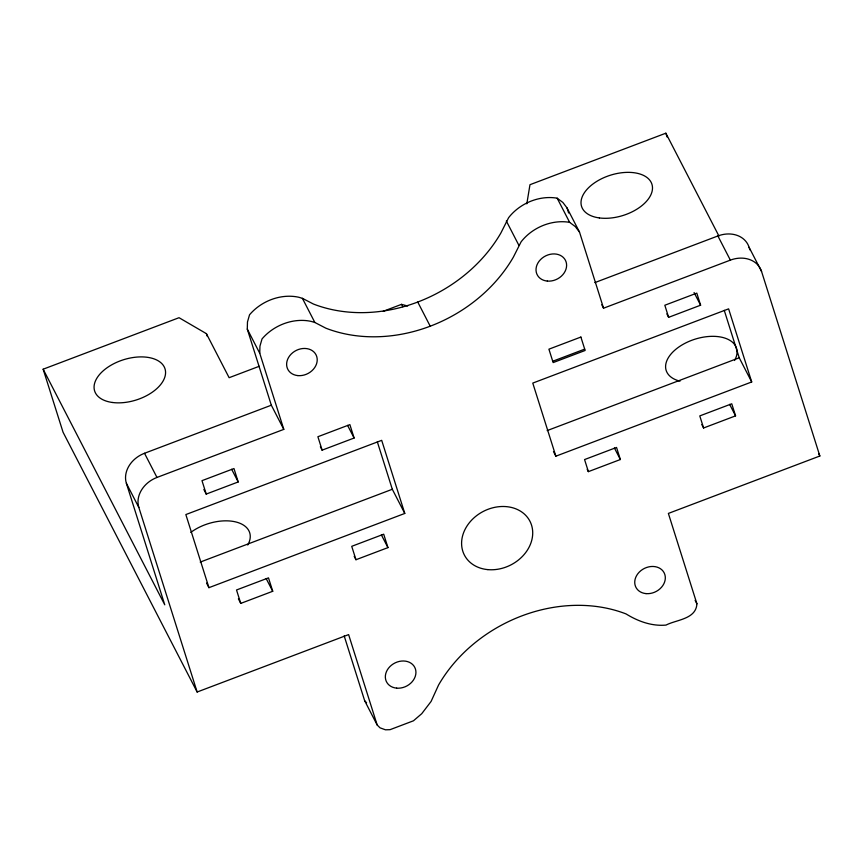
<?xml version="1.0" encoding="UTF-8"?>
<svg xmlns="http://www.w3.org/2000/svg" width="863" height="863" viewBox="0 0 863 863"><rect width="100%" height="100%" fill="white"/><g stroke="black" fill="none" stroke-linecap="round" stroke-linejoin="round"><path stroke-width="1.29" d="M377.163 724.974L348.62 634.607L197.142 692.018L138.857 507.487A26.462 21.597 -27.3 0 1 156.98 477.444L283.798 429.375L271.327 405.211L247.282 329.094L247.476 321.964L249.547 314.779A44.434 36.268 -27.3 0 1 298.717 297.239L302.395 298.328L313.42 304.035A139.385 113.754 -27.3 0 0 500.896 232.978L508.62 217.681A44.434 36.268 -27.3 0 1 557.174 198.188L562.849 202.438L567.034 207.918L579.505 232.071L603.55 308.199L730.357 260.13A26.462 21.597 -27.3 0 1 761.565 271.478L819.85 456.009L668.372 513.42L696.916 603.787C696.074 619.278 676.57 619.602 666.02 625.082C651.77 626.387 638.037 621.317 626.063 613.938A139.385 113.754 -27.3 0 0 438.587 684.985L431.079 701.457L421.748 713.679L413.463 720.799L390.044 729.677L385.459 729.807L380 727.822L377.163 724.974L364.693 700.81L344.186 635.902M283.798 429.375L259.752 353.258L259.957 346.128L262.018 338.943A44.434 36.268 -27.3 0 1 311.187 321.403L314.866 322.492L325.89 328.199A139.385 113.754 -27.3 0 0 513.366 257.142L521.09 241.845A44.434 36.268 -27.3 0 1 569.645 222.352L575.319 226.602L579.505 232.071M526.818 203.841L529.968 184.704L665.858 133.193L718.944 236.052M197.142 692.018L63.064 432.244L43.15 369.202L179.04 317.703L206.397 333.657L229.127 377.703L259.245 366.279M383.301 311.263L401.532 304.348L407.66 306.031M43.15 369.202L164.757 604.812L126.386 483.323A26.462 21.597 -27.3 0 1 144.509 453.28L271.327 405.211M594.844 282.6L717.887 235.966A26.462 21.597 -27.3 0 1 749.095 247.314L761.565 271.478M552.73 361.252L584.704 349.127M668.631 317.325L700.605 305.2L696.797 293.129L664.823 305.243L668.631 317.325L666.851 313.873M206.225 494.078L238.199 481.953L233.959 468.544L201.985 480.659L206.225 494.078L203.851 489.472M322.136 450.152L354.11 438.026L349.871 424.618L317.897 436.732L322.136 450.152L320.356 446.7M200.227 562.083L392.309 489.278L404.779 513.442L208.932 587.671L206.559 583.064M547.153 430.594L739.235 357.8L751.705 381.964L555.858 456.182L553.485 451.586M240.755 603.399L272.73 591.274L268.49 577.865L236.516 589.979L240.755 603.399L238.382 598.793M355.966 559.731L387.94 547.617L383.701 534.197L351.726 546.322L355.966 559.731L354.186 556.279M588.383 471.64L620.357 459.526L616.538 447.455L584.564 459.569L588.383 471.64L587.196 469.343M703.593 427.983L735.567 415.858L731.748 403.787L699.774 415.912L703.593 427.983L701.802 424.531M364.693 700.81L366.581 702.709M717.887 235.966L730.357 260.13M818.609 453.614L819.85 456.009M694.079 292.546L700.605 305.2M729.623 404.359L735.567 415.858M557.174 198.188L569.645 222.352M601.77 304.747L603.55 308.199M506.344 221.025L518.814 245.189M695.125 600.335L696.916 603.787M614.413 448.016L620.357 459.526M417.746 302.039L430.216 326.203M401.532 304.348L402.751 306.732M302.395 298.328L314.866 322.492M347.573 425.373L354.11 438.026M381.403 534.952L387.94 547.617M247.282 329.094L259.752 353.258M231.662 469.299L238.199 481.953M266.192 578.62L272.73 591.274M144.509 453.28L156.98 477.444M126.386 483.323L138.857 507.487M749.095 247.314L749.904 249.871M751.705 381.964L728.62 308.857L532.773 383.086L555.858 456.182M724.251 310.346L739.235 357.8M665.858 133.193L667.056 136.98M567.034 207.918L568.631 212.988M404.779 513.442L381.694 440.346L185.847 514.564L208.932 587.671M377.325 441.824L392.309 489.278M206.397 333.657L207.196 336.182M680.012 381.176A36.882 21.1 -17.5 0 1 670.896 354.154A36.882 21.1 -17.5 0 1 717.347 336.548A36.882 21.1 -17.5 0 1 734.542 360.507M190.788 532.406A36.882 21.1 -17.5 0 1 235.016 521.759A36.882 21.1 -17.5 0 1 247.735 545.006M580.885 337.055L548.911 349.181L553.151 362.589L585.125 350.475L580.885 337.055M297.918 375.61A15.868 12.945 -27.3 0 0 316.71 356.451A15.868 12.945 -27.3 0 0 291.133 354.121A15.868 12.945 -27.3 0 0 297.918 375.61M396.635 688.145A15.868 12.945 -27.3 0 0 415.427 668.987A15.868 12.945 -27.3 0 0 389.849 666.657A15.868 12.945 -27.3 0 0 396.635 688.145M112.438 402.482A36.882 21.1 -17.5 0 0 165.567 372.19A36.882 21.1 -17.5 0 0 111.489 364.952A36.882 21.1 -17.5 0 0 112.438 402.482M487.865 569.623A36.882 30.097 -27.3 0 0 531.532 525.103A36.882 30.097 -27.3 0 0 472.083 519.666A36.882 30.097 -27.3 0 0 487.865 569.623M547.325 281.079A15.868 12.945 -27.3 0 0 566.106 261.931A15.868 12.945 -27.3 0 0 540.529 259.59A15.868 12.945 -27.3 0 0 547.325 281.079M646.042 593.615A15.868 12.945 -27.3 0 0 664.823 574.467A15.868 12.945 -27.3 0 0 639.246 572.126A15.868 12.945 -27.3 0 0 646.042 593.615M599.364 217.929A36.882 21.1 -17.5 0 0 652.493 187.649A36.882 21.1 -17.5 0 0 598.415 180.41A36.882 21.1 -17.5 0 0 599.364 217.929"/></g></svg>
